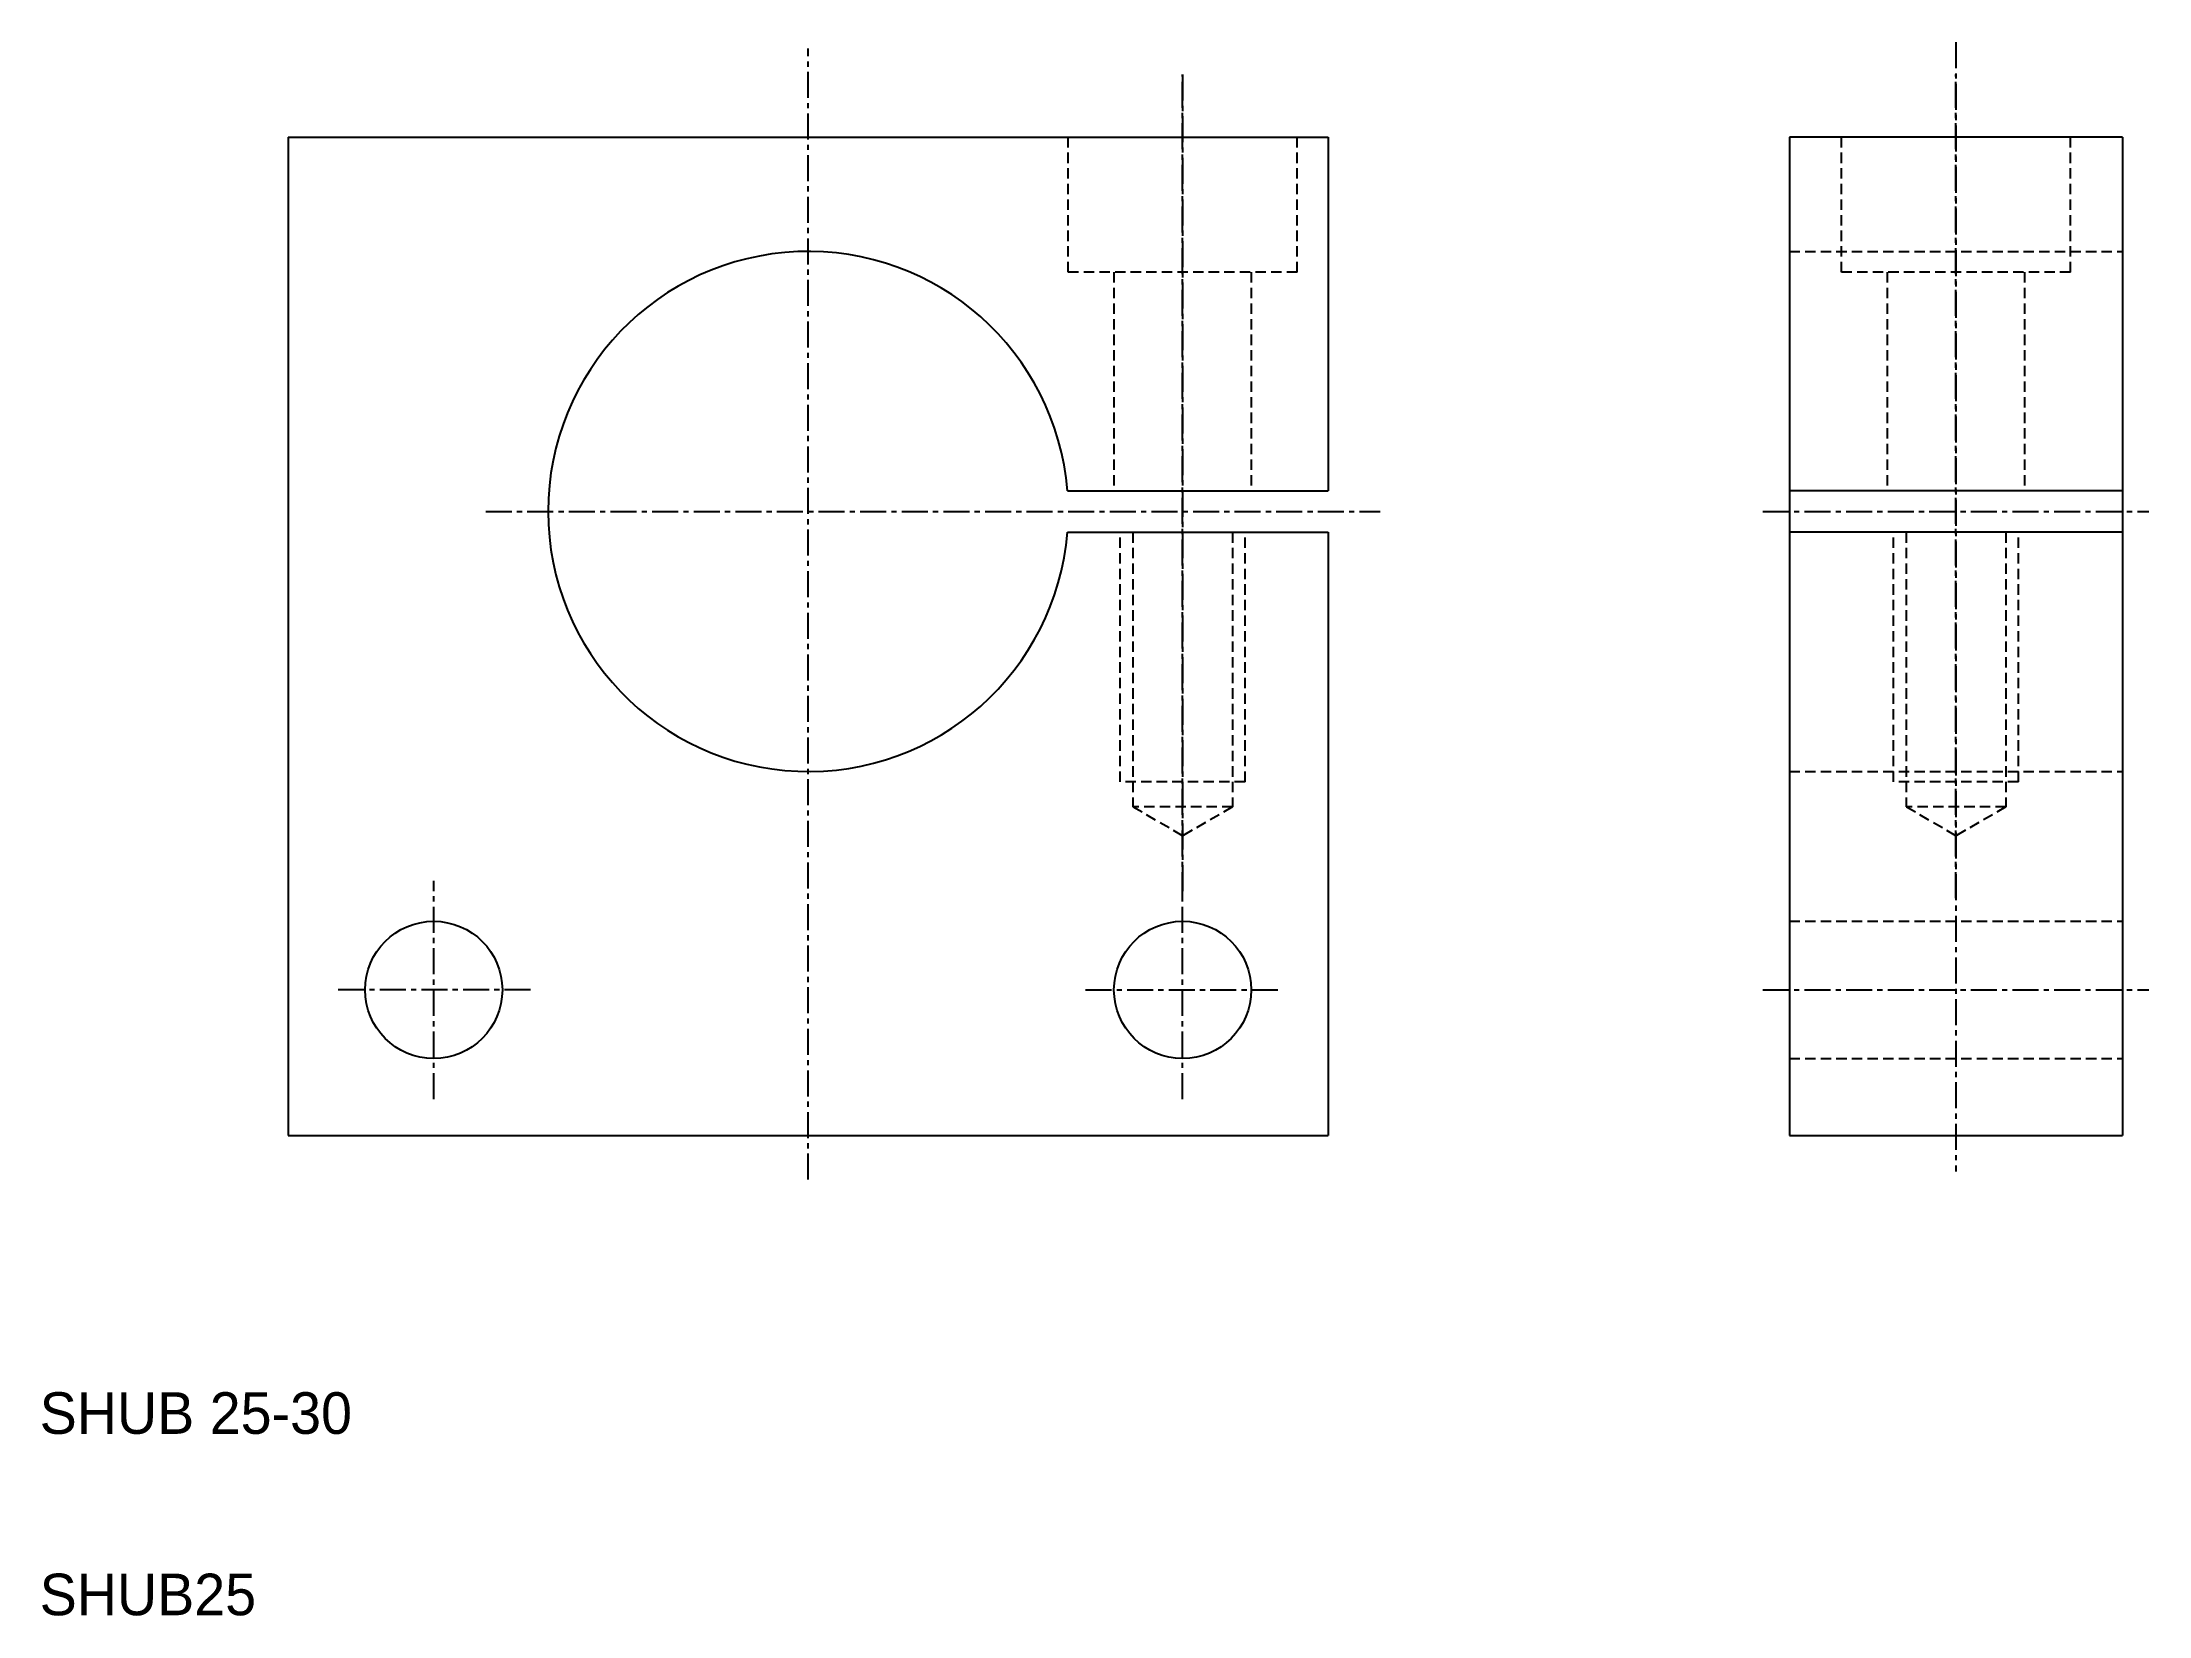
# Model space of a CAD drawing. Extents: x 48 to 149, y 84 to 160.
import ezdxf

# ---------------------------------------------------------------- set-up
doc = ezdxf.new("R2010")
doc.units = 0
doc.linetypes.add('CENTER', pattern=[2, 1.25, -0.25, 0.25, -0.25])
doc.linetypes.add('DASHED', pattern=[0.75, 0.5, -0.25])
doc.layers.get('0').update_dxf_attribs({"linetype": 'CONTINUOUS'})
doc.layers.add('CENTER', color=1, linetype='CENTER')

msp = doc.modelspace()

# ---------------------------------------------------------------- linework, layer by layer
at = {"color": 7, "linetype": 'CONTINUOUS'}
for p, q in [((60.04, 155.34), (60.04, 107.34)), ((60.04, 155.34), (110.04, 155.34)), ((110.04, 155.34), (110.04, 138.34)), ((132.21, 155.34), (132.21, 107.34)), ((148.21, 155.34), (132.21, 155.34)), ((148.21, 155.34), (148.21, 107.34)), ((97.5, 138.34), (110.04, 138.34)), ((148.21, 138.34), (132.21, 138.34)), ((97.5, 136.34), (110.04, 136.34)), ((110.04, 136.34), (110.04, 107.34)), ((148.21, 136.34), (132.21, 136.34)), ((60.04, 107.34), (110.04, 107.34)), ((132.21, 107.34), (148.21, 107.34))]:
    msp.add_line(p, q, dxfattribs=at)
at = {"color": 3, "linetype": 'DASHED'}
for p, q in [((97.54, 148.84), (97.54, 155.34)), ((108.54, 148.84), (108.54, 155.34)), ((134.71, 148.84), (134.71, 155.34)), ((145.71, 148.84), (145.71, 155.34)), ((132.21, 149.84), (148.21, 149.84)), ((108.54, 148.84), (97.54, 148.84)), ((99.74, 148.84), (99.74, 138.34)), ((106.34, 148.84), (106.34, 138.34)), ((145.71, 148.84), (134.71, 148.84)), ((136.91, 148.84), (136.91, 138.34)), ((143.51, 148.84), (143.51, 138.34)), ((100.04, 124.34), (100.04, 136.34)), ((100.64, 136.34), (100.64, 123.14)), ((105.44, 136.34), (105.44, 123.14)), ((106.04, 124.34), (106.04, 136.34)), ((137.21, 124.34), (137.21, 136.34)), ((137.81, 136.34), (137.81, 123.14)), ((142.61, 136.34), (142.61, 123.14)), ((143.21, 124.34), (143.21, 136.34)), ((132.21, 124.84), (148.21, 124.84)), ((106.04, 124.34), (100.04, 124.34)), ((143.21, 124.34), (137.21, 124.34)), ((105.44, 123.14), (100.64, 123.14)), ((103.04, 121.75), (100.64, 123.14)), ((105.44, 123.14), (103.04, 121.75)), ((140.21, 121.75), (137.81, 123.14)), ((142.61, 123.14), (137.81, 123.14)), ((142.61, 123.14), (140.21, 121.75)), ((132.21, 117.64), (148.21, 117.64)), ((132.21, 111.04), (148.21, 111.04))]:
    msp.add_line(p, q, dxfattribs=at)
at = {"color": 7, "linetype": 'CONTINUOUS'}
for centre in [(67.04, 114.34), (103.04, 114.34)]:
    msp.add_circle(centre, 3.3, dxfattribs=at)
msp.add_arc((85.04, 137.34), 12.5, 4.5886, 355.4114, dxfattribs=at)
at = {"layer": 'CENTER', "color": 1, "linetype": 'CENTER'}
for p, q in [((85.04, 105.22), (85.04, 159.59)), ((140.21, 159.9), (140.21, 105.61)), ((103.04, 118.75), (103.04, 158.34)), ((103.04, 158.34), (103.04, 118.84)), ((140.21, 118.75), (140.21, 158.34)), ((69.54, 137.34), (112.54, 137.34)), ((130.93, 137.34), (149.48, 137.34)), ((67.04, 109.09), (67.04, 119.59)), ((103.04, 109.09), (103.04, 119.59)), ((71.7, 114.34), (62.37, 114.34)), ((98.37, 114.34), (107.7, 114.34)), ((130.93, 114.34), (149.48, 114.34))]:
    msp.add_line(p, q, dxfattribs=at)

# ---------------------------------------------------------------- texts
at = {"color": 7, "linetype": 'CONTINUOUS'}
for s, p in [('SHUB 25-30', (48.1, 93)), ('SHUB25', (48.1, 84.28))]:
    msp.add_text(s, height=2, dxfattribs=at).set_placement(p)

doc.saveas('drawing.dxf')
